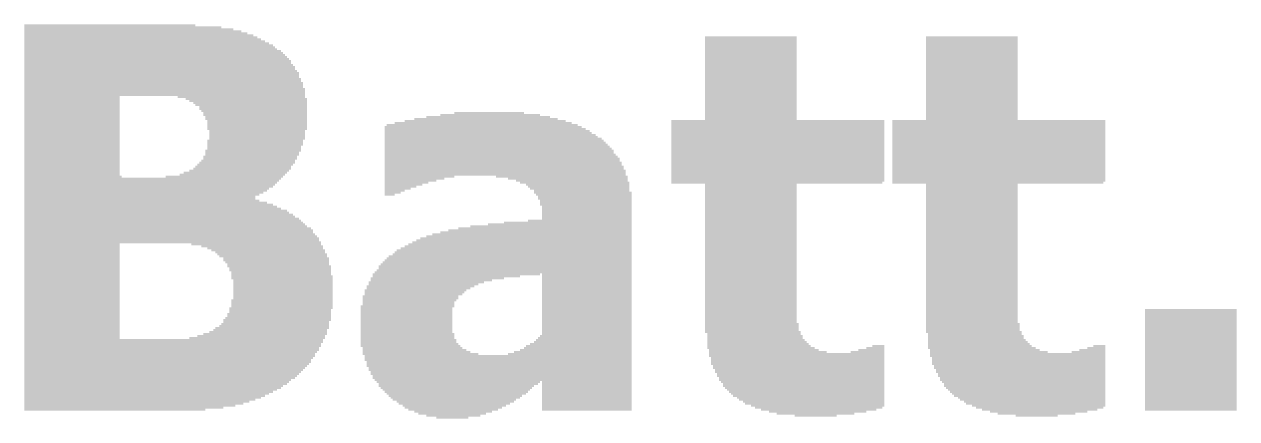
# Model space of a CAD drawing. Header units: inches. Extents: x 0.67 to 2.91, y 19.19 to 21.69.
# Drawn here: x 1.7972 to 2.098, y 21.5332 to 21.631 of the extents above; entities that cross this region are included whole.
import ezdxf

# ---------------------------------------------------------------- set-up
doc = ezdxf.new("R2010")
doc.units = ezdxf.units.IN
doc.header["$LTSCALE"] = 1.21
doc.header["$MEASUREMENT"] = 0

msp = doc.modelspace()

# ---------------------------------------------------------------- hatches: boundary and pattern name
h = msp.add_hatch(color=5)
h.paths.add_polyline_path([(2.09802, 21.5352), (2.09802, 21.56039), (2.07529, 21.56039), (2.07529, 21.5352)])
h.paths.add_polyline_path([(2.06542, 21.53618), (2.06542, 21.5515), (2.06245, 21.5515), (2.06245, 21.551), (2.06097, 21.551), (2.06097, 21.55051), (2.05899, 21.55051), (2.05899, 21.55001), (2.05702, 21.55001), (2.05702, 21.54952), (2.05109, 21.54952), (2.05109, 21.55001), (2.04912, 21.55001), (2.04912, 21.55051), (2.04813, 21.55051), (2.04813, 21.551), (2.04714, 21.551), (2.04714, 21.5515), (2.04665, 21.5515), (2.04665, 21.55199), (2.04615, 21.55199), (2.04615, 21.55248), (2.04566, 21.55248), (2.04566, 21.55298), (2.04516, 21.55298), (2.04516, 21.55397), (2.04467, 21.55397), (2.04467, 21.55495), (2.04418, 21.55495), (2.04418, 21.55693), (2.04368, 21.55693), (2.04368, 21.59151), (2.06492, 21.59151), (2.06492, 21.592), (2.06542, 21.592), (2.06542, 21.60731), (2.04368, 21.60731), (2.04368, 21.62806), (2.02096, 21.62806), (2.02096, 21.60731), (2.01256, 21.60731), (2.01256, 21.59151), (2.02096, 21.59151), (2.02096, 21.55446), (2.02145, 21.55446), (2.02145, 21.55051), (2.02195, 21.55051), (2.02195, 21.54853), (2.02244, 21.54853), (2.02244, 21.54656), (2.02294, 21.54656), (2.02294, 21.54557), (2.02343, 21.54557), (2.02343, 21.54458), (2.02392, 21.54458), (2.02392, 21.54359), (2.02442, 21.54359), (2.02442, 21.54261), (2.02491, 21.54261), (2.02491, 21.54211), (2.02541, 21.54211), (2.02541, 21.54112), (2.0259, 21.54112), (2.0259, 21.54063), (2.02639, 21.54063), (2.02639, 21.54014), (2.02689, 21.54014), (2.02689, 21.53964), (2.02738, 21.53964), (2.02738, 21.53915), (2.02788, 21.53915), (2.02788, 21.53865), (2.02886, 21.53865), (2.02886, 21.53816), (2.02936, 21.53816), (2.02936, 21.53767), (2.03035, 21.53767), (2.03035, 21.53717), (2.03084, 21.53717), (2.03084, 21.53668), (2.03232, 21.53668), (2.03232, 21.53618), (2.03331, 21.53618), (2.03331, 21.53569), (2.03479, 21.53569), (2.03479, 21.5352), (2.03677, 21.5352), (2.03677, 21.5347), (2.03874, 21.5347), (2.03874, 21.53421), (2.04319, 21.53421), (2.04319, 21.53371), (2.05356, 21.53371), (2.05356, 21.53421), (2.05801, 21.53421), (2.05801, 21.5347), (2.06097, 21.5347), (2.06097, 21.5352), (2.06344, 21.5352), (2.06344, 21.53569), (2.06492, 21.53569), (2.06492, 21.53618)])
h.paths.add_polyline_path([(2.01059, 21.53618), (2.01059, 21.5515), (2.00762, 21.5515), (2.00762, 21.551), (2.00614, 21.551), (2.00614, 21.55051), (2.00417, 21.55051), (2.00417, 21.55001), (2.00219, 21.55001), (2.00219, 21.54952), (1.99626, 21.54952), (1.99626, 21.55001), (1.99429, 21.55001), (1.99429, 21.55051), (1.9933, 21.55051), (1.9933, 21.551), (1.99231, 21.551), (1.99231, 21.5515), (1.99182, 21.5515), (1.99182, 21.55199), (1.99132, 21.55199), (1.99132, 21.55248), (1.99083, 21.55248), (1.99083, 21.55298), (1.99034, 21.55298), (1.99034, 21.55397), (1.98984, 21.55397), (1.98984, 21.55495), (1.98935, 21.55495), (1.98935, 21.55693), (1.98885, 21.55693), (1.98885, 21.59151), (2.01009, 21.59151), (2.01009, 21.592), (2.01059, 21.592), (2.01059, 21.60731), (1.98885, 21.60731), (1.98885, 21.62806), (1.96613, 21.62806), (1.96613, 21.60731), (1.95774, 21.60731), (1.95774, 21.59151), (1.96613, 21.59151), (1.96613, 21.55446), (1.96663, 21.55446), (1.96663, 21.55051), (1.96712, 21.55051), (1.96712, 21.54853), (1.96761, 21.54853), (1.96761, 21.54656), (1.96811, 21.54656), (1.96811, 21.54557), (1.9686, 21.54557), (1.9686, 21.54458), (1.9691, 21.54458), (1.9691, 21.54359), (1.96959, 21.54359), (1.96959, 21.54261), (1.97008, 21.54261), (1.97008, 21.54211), (1.97058, 21.54211), (1.97058, 21.54112), (1.97107, 21.54112), (1.97107, 21.54063), (1.97157, 21.54063), (1.97157, 21.54014), (1.97206, 21.54014), (1.97206, 21.53964), (1.97255, 21.53964), (1.97255, 21.53915), (1.97305, 21.53915), (1.97305, 21.53865), (1.97404, 21.53865), (1.97404, 21.53816), (1.97453, 21.53816), (1.97453, 21.53767), (1.97552, 21.53767), (1.97552, 21.53717), (1.97601, 21.53717), (1.97601, 21.53668), (1.97749, 21.53668), (1.97749, 21.53618), (1.97848, 21.53618), (1.97848, 21.53569), (1.97996, 21.53569), (1.97996, 21.5352), (1.98194, 21.5352), (1.98194, 21.5347), (1.98391, 21.5347), (1.98391, 21.53421), (1.98836, 21.53421), (1.98836, 21.53371), (1.99873, 21.53371), (1.99873, 21.53421), (2.00318, 21.53421), (2.00318, 21.5347), (2.00614, 21.5347), (2.00614, 21.5352), (2.00861, 21.5352), (2.00861, 21.53569), (2.01009, 21.53569), (2.01009, 21.53618)])
h.paths.add_polyline_path([(1.94786, 21.5352), (1.94786, 21.58953), (1.94736, 21.58953), (1.94736, 21.592), (1.94687, 21.592), (1.94687, 21.59348), (1.94637, 21.59348), (1.94637, 21.59496), (1.94588, 21.59496), (1.94588, 21.59595), (1.94539, 21.59595), (1.94539, 21.59694), (1.94489, 21.59694), (1.94489, 21.59793), (1.9444, 21.59793), (1.9444, 21.59842), (1.9439, 21.59842), (1.9439, 21.59891), (1.94341, 21.59891), (1.94341, 21.5999), (1.94292, 21.5999), (1.94292, 21.6004), (1.94242, 21.6004), (1.94242, 21.60089), (1.94193, 21.60089), (1.94193, 21.60138), (1.94144, 21.60138), (1.94144, 21.60188), (1.94094, 21.60188), (1.94094, 21.60237), (1.94045, 21.60237), (1.94045, 21.60287), (1.93946, 21.60287), (1.93946, 21.60336), (1.93897, 21.60336), (1.93897, 21.60385), (1.93798, 21.60385), (1.93798, 21.60435), (1.93748, 21.60435), (1.93748, 21.60484), (1.9365, 21.60484), (1.9365, 21.60534), (1.93551, 21.60534), (1.93551, 21.60583), (1.93452, 21.60583), (1.93452, 21.60632), (1.93304, 21.60632), (1.93304, 21.60682), (1.93156, 21.60682), (1.93156, 21.60731), (1.92958, 21.60731), (1.92958, 21.60781), (1.9276, 21.60781), (1.9276, 21.6083), (1.92514, 21.6083), (1.92514, 21.60879), (1.92118, 21.60879), (1.92118, 21.60929), (1.9039, 21.60929), (1.9039, 21.60879), (1.90044, 21.60879), (1.90044, 21.6083), (1.89698, 21.6083), (1.89698, 21.60781), (1.89402, 21.60781), (1.89402, 21.60731), (1.89155, 21.60731), (1.89155, 21.60682), (1.88908, 21.60682), (1.88908, 21.60632), (1.8871, 21.60632), (1.8871, 21.60583), (1.88661, 21.60583), (1.88661, 21.58854), (1.88908, 21.58854), (1.88908, 21.58904), (1.89056, 21.58904), (1.89056, 21.58953), (1.89155, 21.58953), (1.89155, 21.59002), (1.89303, 21.59002), (1.89303, 21.59052), (1.89451, 21.59052), (1.89451, 21.59101), (1.89599, 21.59101), (1.89599, 21.59151), (1.89747, 21.59151), (1.89747, 21.592), (1.89945, 21.592), (1.89945, 21.59249), (1.90143, 21.59249), (1.90143, 21.59299), (1.9039, 21.59299), (1.9039, 21.59348), (1.91427, 21.59348), (1.91427, 21.59299), (1.91723, 21.59299), (1.91723, 21.59249), (1.91921, 21.59249), (1.91921, 21.592), (1.9202, 21.592), (1.9202, 21.59151), (1.92168, 21.59151), (1.92168, 21.59101), (1.92217, 21.59101), (1.92217, 21.59052), (1.92267, 21.59052), (1.92267, 21.59002), (1.92365, 21.59002), (1.92365, 21.58904), (1.92415, 21.58904), (1.92415, 21.58854), (1.92464, 21.58854), (1.92464, 21.58755), (1.92514, 21.58755), (1.92514, 21.58607), (1.92563, 21.58607), (1.92563, 21.58261), (1.92217, 21.58261), (1.92217, 21.58212), (1.91624, 21.58212), (1.91624, 21.58163), (1.91229, 21.58163), (1.91229, 21.58113), (1.90785, 21.58113), (1.90785, 21.58064), (1.90488, 21.58064), (1.90488, 21.58014), (1.90241, 21.58014), (1.90241, 21.57965), (1.90044, 21.57965), (1.90044, 21.57916), (1.89846, 21.57916), (1.89846, 21.57866), (1.89698, 21.57866), (1.89698, 21.57817), (1.8955, 21.57817), (1.8955, 21.57768), (1.89451, 21.57768), (1.89451, 21.57718), (1.89352, 21.57718), (1.89352, 21.57669), (1.89253, 21.57669), (1.89253, 21.57619), (1.89155, 21.57619), (1.89155, 21.5757), (1.89056, 21.5757), (1.89056, 21.57521), (1.88957, 21.57521), (1.88957, 21.57471), (1.88908, 21.57471), (1.88908, 21.57422), (1.88858, 21.57422), (1.88858, 21.57372), (1.8876, 21.57372), (1.8876, 21.57323), (1.8871, 21.57323), (1.8871, 21.57274), (1.88661, 21.57274), (1.88661, 21.57224), (1.88611, 21.57224), (1.88611, 21.57175), (1.88562, 21.57175), (1.88562, 21.57125), (1.88513, 21.57125), (1.88513, 21.57027), (1.88463, 21.57027), (1.88463, 21.56977), (1.88414, 21.56977), (1.88414, 21.56928), (1.88364, 21.56928), (1.88364, 21.56829), (1.88315, 21.56829), (1.88315, 21.5673), (1.88266, 21.5673), (1.88266, 21.56631), (1.88216, 21.56631), (1.88216, 21.56533), (1.88167, 21.56533), (1.88167, 21.56384), (1.88117, 21.56384), (1.88117, 21.56137), (1.88068, 21.56137), (1.88068, 21.551), (1.88117, 21.551), (1.88117, 21.54903), (1.88167, 21.54903), (1.88167, 21.54754), (1.88216, 21.54754), (1.88216, 21.54606), (1.88266, 21.54606), (1.88266, 21.54507), (1.88315, 21.54507), (1.88315, 21.54409), (1.88364, 21.54409), (1.88364, 21.5431), (1.88414, 21.5431), (1.88414, 21.54261), (1.88463, 21.54261), (1.88463, 21.54211), (1.88513, 21.54211), (1.88513, 21.54112), (1.88562, 21.54112), (1.88562, 21.54063), (1.88611, 21.54063), (1.88611, 21.54014), (1.88661, 21.54014), (1.88661, 21.53964), (1.8871, 21.53964), (1.8871, 21.53915), (1.8876, 21.53915), (1.8876, 21.53865), (1.88809, 21.53865), (1.88809, 21.53816), (1.88858, 21.53816), (1.88858, 21.53767), (1.88957, 21.53767), (1.88957, 21.53717), (1.89006, 21.53717), (1.89006, 21.53668), (1.89105, 21.53668), (1.89105, 21.53618), (1.89155, 21.53618), (1.89155, 21.53569), (1.89253, 21.53569), (1.89253, 21.5352), (1.89402, 21.5352), (1.89402, 21.5347), (1.895, 21.5347), (1.895, 21.53421), (1.89698, 21.53421), (1.89698, 21.53371), (1.89945, 21.53371), (1.89945, 21.53322), (1.90735, 21.53322), (1.90735, 21.53371), (1.91032, 21.53371), (1.91032, 21.53421), (1.9118, 21.53421), (1.9118, 21.5347), (1.91328, 21.5347), (1.91328, 21.5352), (1.91476, 21.5352), (1.91476, 21.53569), (1.91575, 21.53569), (1.91575, 21.53618), (1.91674, 21.53618), (1.91674, 21.53668), (1.91773, 21.53668), (1.91773, 21.53717), (1.91871, 21.53717), (1.91871, 21.53767), (1.91921, 21.53767), (1.91921, 21.53816), (1.9202, 21.53816), (1.9202, 21.53865), (1.92069, 21.53865), (1.92069, 21.53915), (1.92168, 21.53915), (1.92168, 21.53964), (1.92217, 21.53964), (1.92217, 21.54014), (1.92267, 21.54014), (1.92267, 21.54063), (1.92316, 21.54063), (1.92316, 21.54112), (1.92365, 21.54112), (1.92365, 21.54162), (1.92464, 21.54162), (1.92464, 21.54211), (1.92514, 21.54211), (1.92514, 21.54261), (1.92563, 21.54261), (1.92563, 21.5352)])
h.paths.add_polyline_path([(1.87228, 21.55397), (1.87228, 21.55545), (1.87278, 21.55545), (1.87278, 21.55742), (1.87327, 21.55742), (1.87327, 21.56039), (1.87376, 21.56039), (1.87376, 21.56878), (1.87327, 21.56878), (1.87327, 21.57125), (1.87278, 21.57125), (1.87278, 21.57323), (1.87228, 21.57323), (1.87228, 21.57422), (1.87179, 21.57422), (1.87179, 21.57521), (1.8713, 21.57521), (1.8713, 21.57619), (1.8708, 21.57619), (1.8708, 21.57718), (1.87031, 21.57718), (1.87031, 21.57817), (1.86981, 21.57817), (1.86981, 21.57866), (1.86932, 21.57866), (1.86932, 21.57916), (1.86883, 21.57916), (1.86883, 21.58014), (1.86833, 21.58014), (1.86833, 21.58064), (1.86734, 21.58064), (1.86734, 21.58113), (1.86685, 21.58113), (1.86685, 21.58163), (1.86636, 21.58163), (1.86636, 21.58212), (1.86586, 21.58212), (1.86586, 21.58261), (1.86537, 21.58261), (1.86537, 21.58311), (1.86438, 21.58311), (1.86438, 21.5836), (1.86389, 21.5836), (1.86389, 21.5841), (1.8629, 21.5841), (1.8629, 21.58459), (1.8624, 21.58459), (1.8624, 21.58508), (1.86092, 21.58508), (1.86092, 21.58558), (1.85993, 21.58558), (1.85993, 21.58607), (1.85895, 21.58607), (1.85895, 21.58657), (1.85746, 21.58657), (1.85746, 21.58706), (1.85549, 21.58706), (1.85549, 21.58755), (1.8545, 21.58755), (1.8545, 21.58854), (1.85549, 21.58854), (1.85549, 21.58904), (1.85648, 21.58904), (1.85648, 21.58953), (1.85746, 21.58953), (1.85746, 21.59002), (1.85796, 21.59002), (1.85796, 21.59052), (1.85895, 21.59052), (1.85895, 21.59101), (1.85944, 21.59101), (1.85944, 21.59151), (1.85993, 21.59151), (1.85993, 21.592), (1.86043, 21.592), (1.86043, 21.59249), (1.86092, 21.59249), (1.86092, 21.59299), (1.86142, 21.59299), (1.86142, 21.59348), (1.86191, 21.59348), (1.86191, 21.59398), (1.8624, 21.59398), (1.8624, 21.59447), (1.8629, 21.59447), (1.8629, 21.59496), (1.86339, 21.59496), (1.86339, 21.59595), (1.86389, 21.59595), (1.86389, 21.59645), (1.86438, 21.59645), (1.86438, 21.59743), (1.86487, 21.59743), (1.86487, 21.59842), (1.86537, 21.59842), (1.86537, 21.59941), (1.86586, 21.59941), (1.86586, 21.60089), (1.86636, 21.60089), (1.86636, 21.60237), (1.86685, 21.60237), (1.86685, 21.60484), (1.86734, 21.60484), (1.86734, 21.61275), (1.86685, 21.61275), (1.86685, 21.61521), (1.86636, 21.61521), (1.86636, 21.6167), (1.86586, 21.6167), (1.86586, 21.61768), (1.86537, 21.61768), (1.86537, 21.61917), (1.86487, 21.61917), (1.86487, 21.61966), (1.86438, 21.61966), (1.86438, 21.62065), (1.86389, 21.62065), (1.86389, 21.62114), (1.86339, 21.62114), (1.86339, 21.62213), (1.8629, 21.62213), (1.8629, 21.62262), (1.8624, 21.62262), (1.8624, 21.62312), (1.86191, 21.62312), (1.86191, 21.62361), (1.86142, 21.62361), (1.86142, 21.62411), (1.86092, 21.62411), (1.86092, 21.6246), (1.85993, 21.6246), (1.85993, 21.62509), (1.85944, 21.62509), (1.85944, 21.62559), (1.85895, 21.62559), (1.85895, 21.62608), (1.85796, 21.62608), (1.85796, 21.62658), (1.85697, 21.62658), (1.85697, 21.62707), (1.85598, 21.62707), (1.85598, 21.62756), (1.85499, 21.62756), (1.85499, 21.62806), (1.85401, 21.62806), (1.85401, 21.62855), (1.85253, 21.62855), (1.85253, 21.62905), (1.85104, 21.62905), (1.85104, 21.62954), (1.84907, 21.62954), (1.84907, 21.63003), (1.8461, 21.63003), (1.8461, 21.63053), (1.83968, 21.63053), (1.83968, 21.63102), (1.7972, 21.63102), (1.7972, 21.5352), (1.84215, 21.5352), (1.84215, 21.53569), (1.8466, 21.53569), (1.8466, 21.53618), (1.84956, 21.53618), (1.84956, 21.53668), (1.85154, 21.53668), (1.85154, 21.53717), (1.85302, 21.53717), (1.85302, 21.53767), (1.8545, 21.53767), (1.8545, 21.53816), (1.85598, 21.53816), (1.85598, 21.53865), (1.85697, 21.53865), (1.85697, 21.53915), (1.85796, 21.53915), (1.85796, 21.53964), (1.85895, 21.53964), (1.85895, 21.54014), (1.85993, 21.54014), (1.85993, 21.54063), (1.86092, 21.54063), (1.86092, 21.54112), (1.86142, 21.54112), (1.86142, 21.54162), (1.8624, 21.54162), (1.8624, 21.54211), (1.8629, 21.54211), (1.8629, 21.54261), (1.86339, 21.54261), (1.86339, 21.5431), (1.86438, 21.5431), (1.86438, 21.54359), (1.86487, 21.54359), (1.86487, 21.54409), (1.86537, 21.54409), (1.86537, 21.54458), (1.86586, 21.54458), (1.86586, 21.54507), (1.86636, 21.54507), (1.86636, 21.54557), (1.86685, 21.54557), (1.86685, 21.54606), (1.86734, 21.54606), (1.86734, 21.54656), (1.86784, 21.54656), (1.86784, 21.54705), (1.86833, 21.54705), (1.86833, 21.54804), (1.86883, 21.54804), (1.86883, 21.54853), (1.86932, 21.54853), (1.86932, 21.54952), (1.86981, 21.54952), (1.86981, 21.55001), (1.87031, 21.55001), (1.87031, 21.551), (1.8708, 21.551), (1.8708, 21.55199), (1.8713, 21.55199), (1.8713, 21.55298), (1.87179, 21.55298), (1.87179, 21.55397)])
h.paths.add_polyline_path([(1.9034, 21.55446), (1.9034, 21.56088), (1.9039, 21.56088), (1.9039, 21.56236), (1.90439, 21.56236), (1.90439, 21.56286), (1.90488, 21.56286), (1.90488, 21.56384), (1.90587, 21.56384), (1.90587, 21.56434), (1.90637, 21.56434), (1.90637, 21.56483), (1.90686, 21.56483), (1.90686, 21.56533), (1.90785, 21.56533), (1.90785, 21.56582), (1.90883, 21.56582), (1.90883, 21.56631), (1.90982, 21.56631), (1.90982, 21.56681), (1.9113, 21.56681), (1.9113, 21.5673), (1.91328, 21.5673), (1.91328, 21.5678), (1.91624, 21.5678), (1.91624, 21.56829), (1.9202, 21.56829), (1.9202, 21.56878), (1.92514, 21.56878), (1.92514, 21.56928), (1.92563, 21.56928), (1.92563, 21.55397), (1.92514, 21.55397), (1.92514, 21.55347), (1.92464, 21.55347), (1.92464, 21.55298), (1.92415, 21.55298), (1.92415, 21.55248), (1.92365, 21.55248), (1.92365, 21.55199), (1.92267, 21.55199), (1.92267, 21.5515), (1.92168, 21.5515), (1.92168, 21.551), (1.92118, 21.551), (1.92118, 21.55051), (1.9202, 21.55051), (1.9202, 21.55001), (1.91871, 21.55001), (1.91871, 21.54952), (1.91723, 21.54952), (1.91723, 21.54903), (1.90982, 21.54903), (1.90982, 21.54952), (1.90785, 21.54952), (1.90785, 21.55001), (1.90686, 21.55001), (1.90686, 21.55051), (1.90587, 21.55051), (1.90587, 21.551), (1.90538, 21.551), (1.90538, 21.5515), (1.90488, 21.5515), (1.90488, 21.55199), (1.90439, 21.55199), (1.90439, 21.55298), (1.9039, 21.55298), (1.9039, 21.55446)], flags=16)
h.paths.add_polyline_path([(1.82091, 21.55298), (1.82091, 21.57669), (1.83869, 21.57669), (1.83869, 21.57619), (1.84116, 21.57619), (1.84116, 21.5757), (1.84265, 21.5757), (1.84265, 21.57521), (1.84363, 21.57521), (1.84363, 21.57471), (1.84462, 21.57471), (1.84462, 21.57422), (1.84512, 21.57422), (1.84512, 21.57372), (1.84561, 21.57372), (1.84561, 21.57323), (1.8466, 21.57323), (1.8466, 21.57224), (1.84709, 21.57224), (1.84709, 21.57175), (1.84759, 21.57175), (1.84759, 21.57076), (1.84808, 21.57076), (1.84808, 21.56977), (1.84857, 21.56977), (1.84857, 21.5678), (1.84907, 21.5678), (1.84907, 21.56286), (1.84857, 21.56286), (1.84857, 21.56088), (1.84808, 21.56088), (1.84808, 21.5594), (1.84759, 21.5594), (1.84759, 21.55841), (1.84709, 21.55841), (1.84709, 21.55792), (1.8466, 21.55792), (1.8466, 21.55693), (1.8461, 21.55693), (1.8461, 21.55644), (1.84561, 21.55644), (1.84561, 21.55594), (1.84462, 21.55594), (1.84462, 21.55545), (1.84413, 21.55545), (1.84413, 21.55495), (1.84314, 21.55495), (1.84314, 21.55446), (1.84166, 21.55446), (1.84166, 21.55397), (1.84018, 21.55397), (1.84018, 21.55347), (1.8382, 21.55347), (1.8382, 21.55298)], flags=16)
h.paths.add_polyline_path([(1.82091, 21.59348), (1.82091, 21.61324), (1.83524, 21.61324), (1.83524, 21.61275), (1.83721, 21.61275), (1.83721, 21.61225), (1.8382, 21.61225), (1.8382, 21.61176), (1.83919, 21.61176), (1.83919, 21.61126), (1.83968, 21.61126), (1.83968, 21.61077), (1.84067, 21.61077), (1.84067, 21.60978), (1.84116, 21.60978), (1.84116, 21.60929), (1.84166, 21.60929), (1.84166, 21.6083), (1.84215, 21.6083), (1.84215, 21.60731), (1.84265, 21.60731), (1.84265, 21.60484), (1.84314, 21.60484), (1.84314, 21.60237), (1.84265, 21.60237), (1.84265, 21.5999), (1.84215, 21.5999), (1.84215, 21.59842), (1.84166, 21.59842), (1.84166, 21.59743), (1.84116, 21.59743), (1.84116, 21.59694), (1.84067, 21.59694), (1.84067, 21.59645), (1.84018, 21.59645), (1.84018, 21.59595), (1.83968, 21.59595), (1.83968, 21.59546), (1.83919, 21.59546), (1.83919, 21.59496), (1.8382, 21.59496), (1.8382, 21.59447), (1.83672, 21.59447), (1.83672, 21.59398), (1.83573, 21.59398), (1.83573, 21.59348), (1.83227, 21.59348), (1.83227, 21.59299), (1.82141, 21.59299), (1.82141, 21.59348)], flags=16)

doc.saveas('drawing.dxf')
